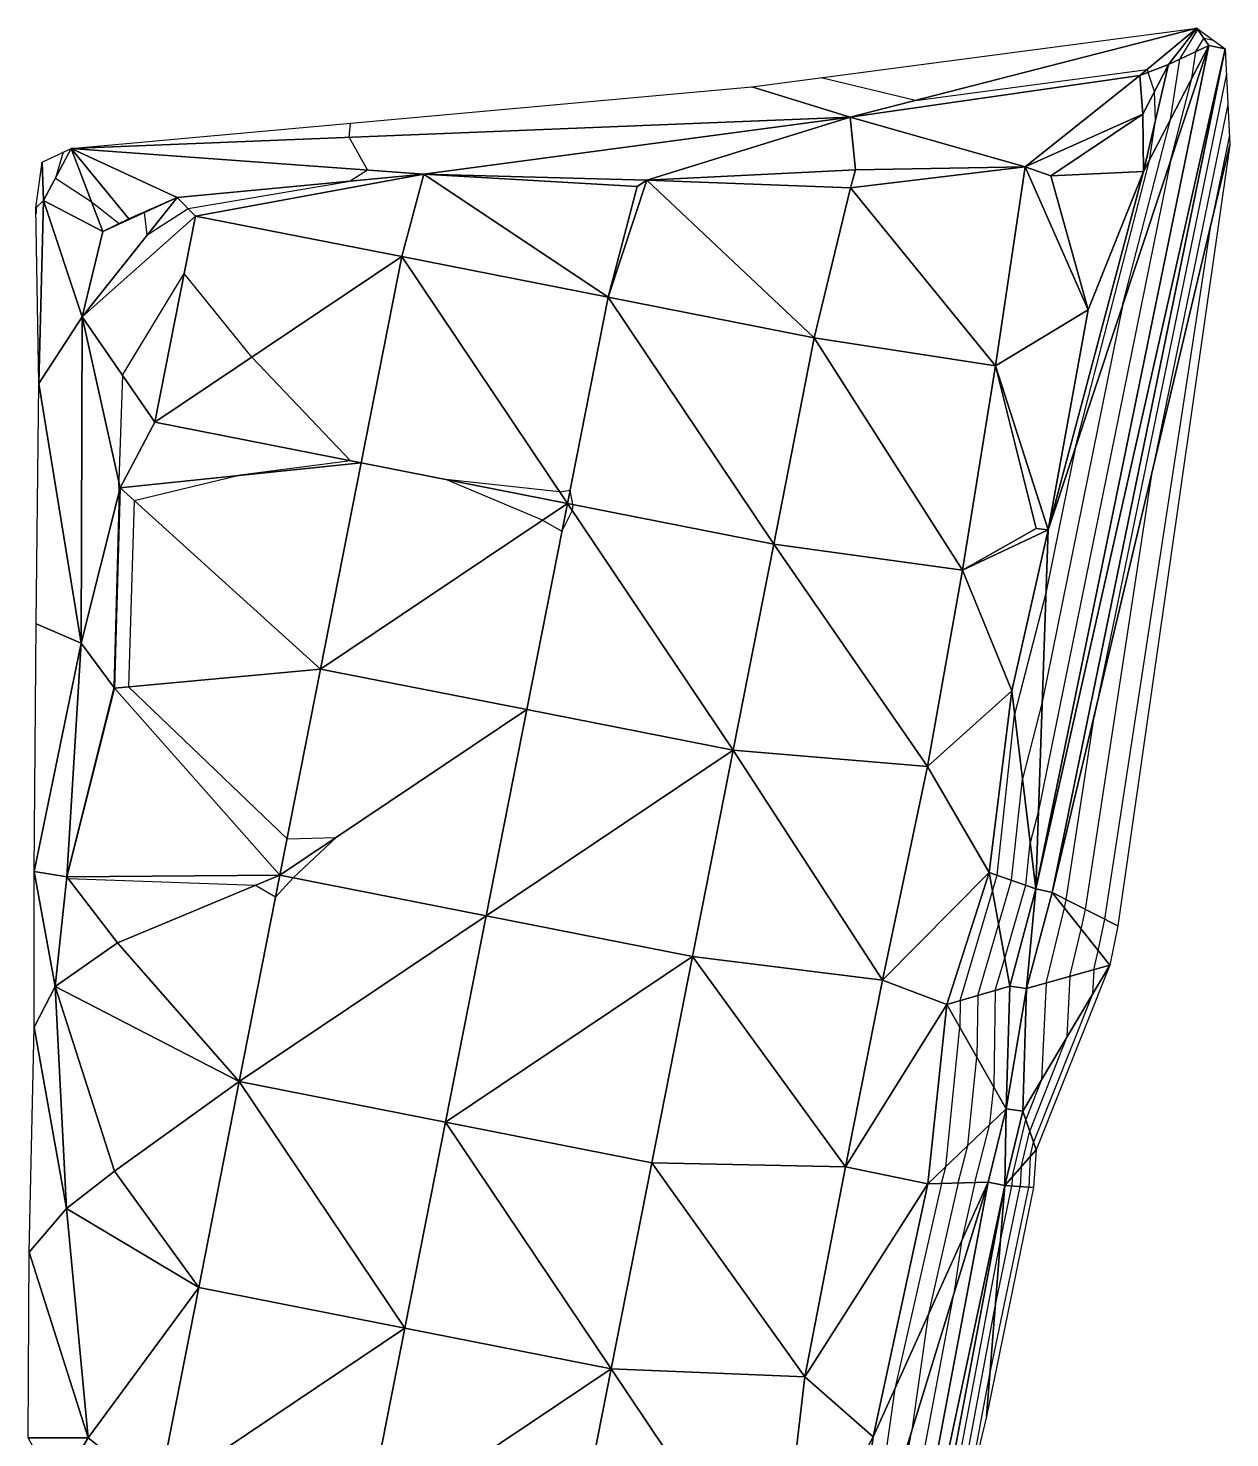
# Model space of a CAD drawing. Extents: x 452550 to 453808, y 451368 to 453069.
# Drawn here: x 453751.1 to 453808.3, y 452205.6 to 452272.6 of the extents above; entities that cross this region are included whole.
import ezdxf

# ---------------------------------------------------------------- set-up
doc = ezdxf.new("R2010")
doc.units = 0
doc.header["$LTSCALE"] = 0.35
doc.header["$MEASUREMENT"] = 0
doc.linetypes.add('DASHED', pattern=[5442.857143, 3628.571429, -1814.285714])
doc.layers.add('Default', color=42, linetype='Continuous', lineweight=25)
doc.layers.add('FPS_Contours-Minor', color=40, linetype='DASHED', lineweight=25)

msp = doc.modelspace()

# ---------------------------------------------------------------- linework, layer by layer
at = {"layer": 'Default', "color": 8, "linetype": 'Continuous', "lineweight": 25}
for points in [[(453806.717, 452272.636, 13.584), (453790.227, 452268.398, 14.097), (453785.54, 452269.84, 14.077)], [(453806.717, 452272.636, 13.584), (453804.008, 452270.387, 14.06), (453790.227, 452268.398, 14.097)], [(453806.717, 452272.636, 13.584), (453805.37, 452270.901, 13.849), (453804.008, 452270.387, 14.06)], [(453805.37, 452270.901, 13.849), (453806.717, 452272.636, 13.584), (453807.286, 452271.813, 12.596)], [(453806.717, 452272.636, 13.584), (453808.07, 452271.653, 12.596), (453807.286, 452271.813, 12.596)], [(453799.059, 452231.691, 12.644), (453799.638, 452248.759, 14.289), (453807.286, 452271.813, 12.596)], [(453808.07, 452271.653, 12.596), (453799.059, 452231.691, 12.644), (453807.286, 452271.813, 12.596)], [(453808.07, 452271.653, 12.596), (453799.839, 452231.508, 12.644), (453799.059, 452231.691, 12.644)], [(453799.638, 452248.759, 14.289), (453804.186, 452265.81, 14.137), (453807.286, 452271.813, 12.596)], [(453808.07, 452271.653, 12.596), (453808.285, 452267.079, 14.159), (453799.839, 452231.508, 12.644)], [(453804.186, 452265.81, 14.137), (453805.37, 452270.901, 13.849), (453807.286, 452271.813, 12.596)], [(453790.227, 452268.398, 14.097), (453804.008, 452270.387, 14.06), (453798.555, 452266.041, 14.212)], [(453804.008, 452270.387, 14.06), (453804.14, 452268.551, 14.128), (453798.555, 452266.041, 14.212)], [(453804.008, 452270.387, 14.06), (453805.37, 452270.901, 13.849), (453804.14, 452268.551, 14.128)], [(453804.186, 452265.81, 14.137), (453804.14, 452268.551, 14.128), (453805.37, 452270.901, 13.849)], [(453785.54, 452269.84, 14.077), (453790.227, 452268.398, 14.097), (453753.16, 452266.907, 13.946)], [(453790.227, 452268.398, 14.097), (453769.939, 452265.686, 14.01), (453753.16, 452266.907, 13.946)], [(453790.227, 452268.398, 14.097), (453780.554, 452265.411, 14.019), (453769.939, 452265.686, 14.01)], [(453790.227, 452268.398, 14.097), (453790.483, 452265.899, 14.074), (453780.554, 452265.411, 14.019)], [(453790.227, 452268.398, 14.097), (453798.555, 452266.041, 14.212), (453790.483, 452265.899, 14.074)], [(453804.14, 452268.551, 14.128), (453799.767, 452265.604, 14.176), (453798.555, 452266.041, 14.212)], [(453804.186, 452265.81, 14.137), (453799.767, 452265.604, 14.176), (453804.14, 452268.551, 14.128)], [(453808.285, 452267.079, 14.159), (453802.952, 452229.927, 14.331), (453799.839, 452231.508, 12.644)], [(453751.849, 452264.435, 14.041), (453751.782, 452266.253, 14.146), (453753.16, 452266.907, 13.946)], [(453751.849, 452264.435, 14.041), (453753.16, 452266.907, 13.946), (453754.668, 452262.957, 14.03)], [(453755.906, 452263.569, 13.982), (453753.16, 452266.907, 13.946), (453758.203, 452264.573, 13.976)], [(453753.16, 452266.907, 13.946), (453769.939, 452265.686, 14.01), (453758.203, 452264.573, 13.976)], [(453753.16, 452266.907, 13.946), (453755.906, 452263.569, 13.982), (453754.668, 452262.957, 14.03)], [(453751.782, 452266.253, 14.146), (453751.849, 452264.435, 14.041), (453751.489, 452264.081, 14.506)], [(453769.939, 452265.686, 14.01), (453759.084, 452263.698, 14.016), (453758.203, 452264.573, 13.976)], [(453768.895, 452261.765, 14.065), (453759.084, 452263.698, 14.016), (453769.939, 452265.686, 14.01)], [(453778.707, 452259.833, 14.047), (453768.895, 452261.765, 14.065), (453769.939, 452265.686, 14.01)], [(453780.092, 452265.11, 14.066), (453778.707, 452259.833, 14.047), (453769.939, 452265.686, 14.01)], [(453780.554, 452265.411, 14.019), (453780.092, 452265.11, 14.066), (453769.939, 452265.686, 14.01)], [(453790.483, 452265.899, 14.074), (453790.233, 452265.042, 14.126), (453780.554, 452265.411, 14.019)], [(453797.139, 452256.572, 14.15), (453790.233, 452265.042, 14.126), (453798.555, 452266.041, 14.212)], [(453798.555, 452266.041, 14.212), (453790.233, 452265.042, 14.126), (453790.483, 452265.899, 14.074)], [(453801.54, 452259.236, 14.278), (453797.139, 452256.572, 14.15), (453798.555, 452266.041, 14.212)], [(453799.767, 452265.604, 14.176), (453801.54, 452259.236, 14.278), (453798.555, 452266.041, 14.212)], [(453799.638, 452248.759, 14.289), (453801.54, 452259.236, 14.278), (453804.186, 452265.81, 14.137)], [(453801.54, 452259.236, 14.278), (453799.767, 452265.604, 14.176), (453804.186, 452265.81, 14.137)], [(453778.707, 452259.833, 14.047), (453780.092, 452265.11, 14.066), (453780.554, 452265.411, 14.019)], [(453788.518, 452257.9, 14.074), (453778.707, 452259.833, 14.047), (453780.554, 452265.411, 14.019)], [(453790.233, 452265.042, 14.126), (453788.518, 452257.9, 14.074), (453780.554, 452265.411, 14.019)], [(453797.139, 452256.572, 14.15), (453788.518, 452257.9, 14.074), (453790.233, 452265.042, 14.126)], [(453751.63, 452255.729, 14.307), (453751.489, 452264.081, 14.506), (453751.849, 452264.435, 14.041)], [(453753.685, 452258.909, 14.052), (453751.63, 452255.729, 14.307), (453751.849, 452264.435, 14.041)], [(453751.849, 452264.435, 14.041), (453754.668, 452262.957, 14.03), (453753.685, 452258.909, 14.052)], [(453758.203, 452264.573, 13.976), (453759.084, 452263.698, 14.016), (453753.685, 452258.909, 14.052)], [(453758.203, 452264.573, 13.976), (453753.685, 452258.909, 14.052), (453754.668, 452262.957, 14.03)], [(453755.906, 452263.569, 13.982), (453758.203, 452264.573, 13.976), (453754.668, 452262.957, 14.03)], [(453759.084, 452263.698, 14.016), (453757.151, 452253.886, 13.958), (453753.685, 452258.909, 14.052)], [(453759.084, 452263.698, 14.016), (453768.895, 452261.765, 14.065), (453757.151, 452253.886, 13.958)], [(453768.895, 452261.765, 14.065), (453766.963, 452251.954, 14.002), (453757.151, 452253.886, 13.958)], [(453768.895, 452261.765, 14.065), (453776.774, 452250.021, 13.997), (453766.963, 452251.954, 14.002)], [(453778.707, 452259.833, 14.047), (453776.774, 452250.021, 13.997), (453768.895, 452261.765, 14.065)], [(453778.707, 452259.833, 14.047), (453786.586, 452248.089, 14.122), (453776.774, 452250.021, 13.997)], [(453788.518, 452257.9, 14.074), (453786.586, 452248.089, 14.122), (453778.707, 452259.833, 14.047)], [(453751.63, 452255.729, 14.307), (453753.685, 452258.909, 14.052), (453753.637, 452243.373, 14.085)], [(453753.685, 452258.909, 14.052), (453755.499, 452250.77, 13.998), (453753.637, 452243.373, 14.085)], [(453753.685, 452258.909, 14.052), (453757.151, 452253.886, 13.958), (453755.499, 452250.77, 13.998)], [(453799.638, 452248.759, 14.289), (453797.139, 452256.572, 14.15), (453801.54, 452259.236, 14.278)], [(453786.586, 452248.089, 14.122), (453788.518, 452257.9, 14.074), (453795.563, 452246.848, 14.155)], [(453795.563, 452246.848, 14.155), (453788.518, 452257.9, 14.074), (453797.139, 452256.572, 14.15)], [(453795.563, 452246.848, 14.155), (453797.139, 452256.572, 14.15), (453799.068, 452248.827, 14.25)], [(453797.139, 452256.572, 14.15), (453799.638, 452248.759, 14.289), (453799.068, 452248.827, 14.25)], [(453753.637, 452243.373, 14.085), (453751.497, 452244.288, 14.244), (453751.63, 452255.729, 14.307)], [(453757.151, 452253.886, 13.958), (453766.963, 452251.954, 14.002), (453755.499, 452250.77, 13.998)], [(453766.963, 452251.954, 14.002), (453765.03, 452242.142, 14.029), (453755.499, 452250.77, 13.998)], [(453766.963, 452251.954, 14.002), (453776.774, 452250.021, 13.997), (453765.03, 452242.142, 14.029)], [(453755.499, 452250.77, 13.998), (453755.228, 452241.227, 13.998), (453753.637, 452243.373, 14.085)], [(453765.03, 452242.142, 14.029), (453755.228, 452241.227, 13.998), (453755.499, 452250.77, 13.998)], [(453776.774, 452250.021, 13.997), (453774.841, 452240.21, 14.021), (453765.03, 452242.142, 14.029)], [(453776.774, 452250.021, 13.997), (453784.653, 452238.277, 14.11), (453774.841, 452240.21, 14.021)], [(453786.586, 452248.089, 14.122), (453784.653, 452238.277, 14.11), (453776.774, 452250.021, 13.997)], [(453799.638, 452248.759, 14.289), (453795.563, 452246.848, 14.155), (453799.068, 452248.827, 14.25)], [(453797.909, 452241.098, 14.183), (453795.563, 452246.848, 14.155), (453799.638, 452248.759, 14.289)], [(453799.059, 452231.691, 12.644), (453797.909, 452241.098, 14.183), (453799.638, 452248.759, 14.289)], [(453784.653, 452238.277, 14.11), (453786.586, 452248.089, 14.122), (453793.898, 452237.511, 14.225)], [(453793.898, 452237.511, 14.225), (453786.586, 452248.089, 14.122), (453795.563, 452246.848, 14.155)], [(453793.898, 452237.511, 14.225), (453795.563, 452246.848, 14.155), (453797.909, 452241.098, 14.183)], [(453751.399, 452232.508, 14.3), (453751.497, 452244.288, 14.244), (453753.637, 452243.373, 14.085)], [(453751.399, 452232.508, 14.3), (453753.637, 452243.373, 14.085), (453752.959, 452232.256, 13.999)], [(453753.637, 452243.373, 14.085), (453755.228, 452241.227, 13.998), (453752.959, 452232.256, 13.999)], [(453765.03, 452242.142, 14.029), (453763.097, 452232.331, 13.994), (453755.228, 452241.227, 13.998)], [(453765.03, 452242.142, 14.029), (453774.841, 452240.21, 14.021), (453763.097, 452232.331, 13.994)], [(453755.228, 452241.227, 13.998), (453763.097, 452232.331, 13.994), (453752.959, 452232.256, 13.999)], [(453796.832, 452232.464, 14.278), (453793.898, 452237.511, 14.225), (453797.909, 452241.098, 14.183)], [(453796.832, 452232.464, 14.278), (453797.909, 452241.098, 14.183), (453799.059, 452231.691, 12.644)], [(453774.841, 452240.21, 14.021), (453772.909, 452230.398, 14.09), (453763.097, 452232.331, 13.994)], [(453774.841, 452240.21, 14.021), (453784.653, 452238.277, 14.11), (453772.909, 452230.398, 14.09)], [(453784.653, 452238.277, 14.11), (453782.72, 452228.466, 14.147), (453772.909, 452230.398, 14.09)], [(453782.72, 452228.466, 14.147), (453784.653, 452238.277, 14.11), (453791.756, 452227.341, 14.216)], [(453791.756, 452227.341, 14.216), (453784.653, 452238.277, 14.11), (453793.898, 452237.511, 14.225)], [(453791.756, 452227.341, 14.216), (453793.898, 452237.511, 14.225), (453796.832, 452232.464, 14.278)], [(453751.398, 452225.096, 14.298), (453751.399, 452232.508, 14.3), (453752.402, 452227.044, 14.13)], [(453751.399, 452232.508, 14.3), (453752.959, 452232.256, 13.999), (453752.402, 452227.044, 14.13)], [(453752.959, 452232.256, 13.999), (453755.364, 452229.107, 14.035), (453752.402, 452227.044, 14.13)], [(453763.097, 452232.331, 13.994), (453755.364, 452229.107, 14.035), (453752.959, 452232.256, 13.999)], [(453763.097, 452232.331, 13.994), (453761.165, 452222.519, 14.052), (453755.364, 452229.107, 14.035)], [(453763.097, 452232.331, 13.994), (453772.909, 452230.398, 14.09), (453761.165, 452222.519, 14.052)], [(453794.82, 452226.183, 14.384), (453791.756, 452227.341, 14.216), (453796.832, 452232.464, 14.278)], [(453794.82, 452226.183, 14.384), (453796.832, 452232.464, 14.278), (453797.821, 452227.052, 12.586)], [(453797.821, 452227.052, 12.586), (453796.832, 452232.464, 14.278), (453799.059, 452231.691, 12.644)], [(453798.618, 452226.935, 12.586), (453797.821, 452227.052, 12.586), (453799.059, 452231.691, 12.644)], [(453799.839, 452231.508, 12.644), (453798.618, 452226.935, 12.586), (453799.059, 452231.691, 12.644)], [(453799.839, 452231.508, 12.644), (453802.573, 452228.048, 14.338), (453798.618, 452226.935, 12.586)], [(453802.952, 452229.927, 14.331), (453802.573, 452228.048, 14.338), (453799.839, 452231.508, 12.644)], [(453772.909, 452230.398, 14.09), (453770.976, 452220.587, 14.054), (453761.165, 452222.519, 14.052)], [(453772.909, 452230.398, 14.09), (453782.72, 452228.466, 14.147), (453770.976, 452220.587, 14.054)], [(453755.364, 452229.107, 14.035), (453761.165, 452222.519, 14.052), (453752.402, 452227.044, 14.13)], [(453782.72, 452228.466, 14.147), (453780.788, 452218.654, 14.119), (453770.976, 452220.587, 14.054)], [(453780.788, 452218.654, 14.119), (453782.72, 452228.466, 14.147), (453790.002, 452218.45, 14.325)], [(453790.002, 452218.45, 14.325), (453782.72, 452228.466, 14.147), (453791.756, 452227.341, 14.216)], [(453798.618, 452226.935, 12.586), (453802.573, 452228.048, 14.338), (453798.441, 452221.112, 12.635)], [(453802.573, 452228.048, 14.338), (453799.077, 452219.26, 14.335), (453798.441, 452221.112, 12.635)], [(453751.398, 452225.096, 14.298), (453752.402, 452227.044, 14.13), (453752.949, 452216.475, 14.055)], [(453752.402, 452227.044, 14.13), (453755.228, 452218.253, 14.114), (453752.949, 452216.475, 14.055)], [(453752.402, 452227.044, 14.13), (453761.165, 452222.519, 14.052), (453755.228, 452218.253, 14.114)], [(453790.002, 452218.45, 14.325), (453791.756, 452227.341, 14.216), (453794.82, 452226.183, 14.384)], [(453797.644, 452221.22, 12.635), (453794.82, 452226.183, 14.384), (453797.821, 452227.052, 12.586)], [(453798.618, 452226.935, 12.586), (453797.644, 452221.22, 12.635), (453797.821, 452227.052, 12.586)], [(453798.618, 452226.935, 12.586), (453798.441, 452221.112, 12.635), (453797.644, 452221.22, 12.635)], [(453793.926, 452217.65, 14.403), (453790.002, 452218.45, 14.325), (453794.82, 452226.183, 14.384)], [(453793.926, 452217.65, 14.403), (453794.82, 452226.183, 14.384), (453797.644, 452221.22, 12.635)], [(453751.175, 452214.398, 14.261), (453751.398, 452225.096, 14.298), (453752.949, 452216.475, 14.055)], [(453761.165, 452222.519, 14.052), (453759.232, 452212.708, 14.017), (453755.228, 452218.253, 14.114)], [(453761.165, 452222.519, 14.052), (453769.044, 452210.775, 14.045), (453759.232, 452212.708, 14.017)], [(453770.976, 452220.587, 14.054), (453769.044, 452210.775, 14.045), (453761.165, 452222.519, 14.052)], [(453796.797, 452217.729, 12.596), (453793.926, 452217.65, 14.403), (453797.644, 452221.22, 12.635)], [(453797.579, 452217.561, 12.596), (453796.797, 452217.729, 12.596), (453797.644, 452221.22, 12.635)], [(453797.644, 452221.22, 12.635), (453798.441, 452221.112, 12.635), (453797.579, 452217.561, 12.596)], [(453798.441, 452221.112, 12.635), (453799.077, 452219.26, 14.335), (453797.579, 452217.561, 12.596)], [(453770.976, 452220.587, 14.054), (453778.855, 452208.843, 14.127), (453769.044, 452210.775, 14.045)], [(453780.788, 452218.654, 14.119), (453778.855, 452208.843, 14.127), (453770.976, 452220.587, 14.054)], [(453799.077, 452219.26, 14.335), (453798.953, 452217.474, 14.283), (453797.579, 452217.561, 12.596)], [(453755.228, 452218.253, 14.114), (453759.232, 452212.708, 14.017), (453752.949, 452216.475, 14.055)], [(453778.855, 452208.843, 14.127), (453780.788, 452218.654, 14.119), (453788.069, 452208.459, 14.243)], [(453788.069, 452208.459, 14.243), (453780.788, 452218.654, 14.119), (453790.002, 452218.45, 14.325)], [(453788.069, 452208.459, 14.243), (453790.002, 452218.45, 14.325), (453793.926, 452217.65, 14.403)], [(453791.319, 452205.616, 14.324), (453788.069, 452208.459, 14.243), (453793.926, 452217.65, 14.403)], [(453789.962, 452195.473, 14.285), (453791.319, 452205.616, 14.324), (453796.797, 452217.729, 12.596)], [(453790.34, 452183.522, 12.569), (453789.962, 452195.473, 14.285), (453796.797, 452217.729, 12.596)], [(453797.579, 452217.561, 12.596), (453790.34, 452183.522, 12.569), (453796.797, 452217.729, 12.596)], [(453797.579, 452217.561, 12.596), (453791.125, 452183.366, 12.569), (453790.34, 452183.522, 12.569)], [(453797.579, 452217.561, 12.596), (453796.703, 452206.577, 14.3), (453791.125, 452183.366, 12.569)], [(453791.319, 452205.616, 14.324), (453793.926, 452217.65, 14.403), (453796.797, 452217.729, 12.596)], [(453798.953, 452217.474, 14.283), (453796.703, 452206.577, 14.3), (453797.579, 452217.561, 12.596)], [(453751.175, 452214.398, 14.261), (453752.949, 452216.475, 14.055), (453753.978, 452205.563, 14.106)], [(453752.949, 452216.475, 14.055), (453759.232, 452212.708, 14.017), (453753.978, 452205.563, 14.106)], [(453751.122, 452205.562, 14.05), (453751.175, 452214.398, 14.261), (453753.978, 452205.563, 14.106)], [(453759.232, 452212.708, 14.017), (453757.3, 452202.896, 14.06), (453753.978, 452205.563, 14.106)], [(453759.232, 452212.708, 14.017), (453769.044, 452210.775, 14.045), (453757.3, 452202.896, 14.06)], [(453769.044, 452210.775, 14.045), (453767.111, 452200.964, 14.077), (453757.3, 452202.896, 14.06)], [(453769.044, 452210.775, 14.045), (453778.855, 452208.843, 14.127), (453767.111, 452200.964, 14.077)], [(453778.855, 452208.843, 14.127), (453776.923, 452199.031, 14.108), (453767.111, 452200.964, 14.077)], [(453778.855, 452208.843, 14.127), (453786.734, 452197.099, 14.217), (453776.923, 452199.031, 14.108)], [(453786.734, 452197.099, 14.217), (453778.855, 452208.843, 14.127), (453788.069, 452208.459, 14.243)], [(453786.734, 452197.099, 14.217), (453788.069, 452208.459, 14.243), (453791.319, 452205.616, 14.324)], [(453751.122, 452205.562, 14.05), (453753.978, 452205.563, 14.106), (453752.491, 452203.082, 14.21)], [(453753.978, 452205.563, 14.106), (453757.3, 452202.896, 14.06), (453752.491, 452203.082, 14.21)], [(453789.962, 452195.473, 14.285), (453786.734, 452197.099, 14.217), (453791.319, 452205.616, 14.324)]]:
    msp.add_3dface(points, dxfattribs=at)
at = {"layer": 'FPS_Contours-Minor', "color": 12, "linetype": 'Continuous', "lineweight": 25}
for p, q in [((453805.904, 452271.155, 13.5), (453806.765, 452272.566, 13.5)), ((453806.832, 452272.552, 13.5), (453806.765, 452272.566, 13.5)), ((453806.668, 452271.519, 13), (453807.053, 452272.15, 13)), ((453807.517, 452272.055, 13), (453807.053, 452272.15, 13)), ((453805.467, 452268.292, 13.5), (453805.904, 452271.155, 13.5)), ((453806.473, 452270.239, 13), (453806.668, 452271.519, 13)), ((453793.336, 452269.197, 14), (453804.349, 452270.67, 14)), ((453808.126, 452270.47, 13), (453801.825, 452239.872, 13)), ((453804.349, 452270.67, 14), (453804.396, 452270.534, 14)), ((453804.706, 452269.631, 14), (453804.396, 452270.534, 14)), ((453793.336, 452269.197, 14), (453788.846, 452270.276, 14)), ((453805.46, 452266.31, 13), (453806.473, 452270.239, 13)), ((453808.194, 452269.007, 13.5), (453804.611, 452251.607, 13.5)), ((453804.75, 452268.237, 14), (453804.706, 452269.631, 14)), ((453766.384, 452267.439, 14), (453766.457, 452268.111, 14)), ((453803.202, 452259.503, 13.5), (453805.467, 452268.292, 13.5)), ((453804.462, 452266.344, 14), (453804.75, 452268.237, 14)), ((453766.384, 452267.439, 14), (453767.27, 452265.88, 14)), ((453808.263, 452267.544, 14), (453807.398, 452263.343, 14)), ((453752.79, 452266.732, 14), (453752.414, 452265.5, 14)), ((453805.46, 452266.31, 13), (453799.185, 452235.388, 13)), ((453800.944, 452252.696, 14), (453804.462, 452266.344, 14)), ((453767.27, 452265.88, 14), (453766.441, 452265.354, 14)), ((453752.414, 452265.5, 14), (453754.121, 452264.388, 14)), ((453758.727, 452264.052, 14), (453766.441, 452265.354, 14)), ((453754.121, 452264.388, 14), (453755.443, 452263.34, 14)), ((453751.494, 452264.086, 14.5), (453751.493, 452263.812, 14.5)), ((453751.494, 452264.086, 14.5), (453751.494, 452264.12, 14.5)), ((453756.649, 452263.862, 14), (453755.443, 452263.34, 14)), ((453756.788, 452262.799, 14), (453756.649, 452263.862, 14)), ((453756.788, 452262.799, 14), (453758.727, 452264.052, 14)), ((453802.341, 452230.237, 14), (453807.398, 452263.343, 14)), ((453755.61, 452256.12, 14), (453758.544, 452260.956, 14)), ((453761.765, 452256.982, 14), (453758.544, 452260.956, 14)), ((453803.202, 452259.503, 13.5), (453799.36, 452240.574, 13.5)), ((453761.765, 452256.982, 14), (453766.461, 452252.053, 14)), ((453755.61, 452256.12, 14), (453755.427, 452251.092, 14)), ((453800.944, 452252.696, 14), (453799.536, 452245.76, 14)), ((453766.461, 452252.053, 14), (453761.101, 452251.348, 14)), ((453801.418, 452230.706, 13.5), (453804.611, 452251.607, 13.5)), ((453755.453, 452250.587, 14), (453755.427, 452251.092, 14)), ((453756.165, 452250.168, 14), (453761.101, 452251.348, 14)), ((453776.398, 452250.581, 14), (453770.99, 452251.161, 14)), ((453775.583, 452249.222, 14), (453770.99, 452251.161, 14)), ((453755.453, 452250.587, 14), (453755.189, 452241.279, 14)), ((453776.398, 452250.581, 14), (453776.898, 452250.65, 14)), ((453777.029, 452249.971, 14), (453776.898, 452250.65, 14)), ((453756.165, 452250.168, 14), (453755.897, 452241.29, 14)), ((453777, 452249.685, 14), (453776.515, 452248.704, 14)), ((453777.029, 452249.971, 14), (453777, 452249.685, 14)), ((453775.583, 452249.222, 14), (453776.515, 452248.704, 14)), ((453799.536, 452245.76, 14), (453798.046, 452239.979, 14)), ((453755.189, 452241.279, 14), (453752.968, 452232.392, 14)), ((453763.439, 452234.067, 14), (453755.897, 452241.29, 14)), ((453799.36, 452240.574, 13.5), (453798.42, 452236.924, 13.5)), ((453797.211, 452232.333, 14), (453798.046, 452239.979, 14)), ((453800.496, 452231.174, 13), (453801.825, 452239.872, 13)), ((453797.892, 452232.096, 13.5), (453798.42, 452236.924, 13.5)), ((453799.185, 452235.388, 13), (453798.793, 452233.869, 13)), ((453763.439, 452234.067, 14), (453765.776, 452234.128, 14)), ((453763.726, 452232.207, 14), (453765.776, 452234.128, 14)), ((453798.574, 452231.86, 13), (453798.793, 452233.869, 13)), ((453752.954, 452232.257, 14), (453752.968, 452232.392, 14)), ((453752.954, 452232.257, 14), (453752.955, 452232.214, 14)), ((453752.955, 452232.214, 14), (453753.03, 452232.163, 14)), ((453761.929, 452231.844, 14), (453753.03, 452232.163, 14)), ((453763.726, 452232.207, 14), (453762.89, 452231.28, 14)), ((453796.994, 452231.576, 14), (453797.211, 452232.333, 14)), ((453797.287, 452229.977, 13.5), (453797.892, 452232.096, 13.5)), ((453762.89, 452231.28, 14), (453761.929, 452231.844, 14)), ((453795.46, 452226.369, 14), (453796.994, 452231.576, 14)), ((453797.579, 452228.378, 13), (453798.574, 452231.86, 13)), ((453799.553, 452227.198, 13), (453800.414, 452230.78, 13)), ((453800.414, 452230.78, 13), (453800.496, 452231.174, 13)), ((453801.22, 452229.759, 13.5), (453801.418, 452230.706, 13.5)), ((453802.027, 452228.739, 14), (453802.341, 452230.237, 14)), ((453796.295, 452226.61, 13.5), (453797.287, 452229.977, 13.5)), ((453800.681, 452227.516, 13.5), (453801.22, 452229.759, 13.5)), ((453801.81, 452227.833, 14), (453802.027, 452228.739, 14)), ((453797.129, 452226.852, 13), (453797.579, 452228.378, 13)), ((453800.681, 452227.516, 13.5), (453800.54, 452224.636, 13.5)), ((453801.81, 452227.833, 14), (453801.753, 452226.672, 14)), ((453797.129, 452226.852, 13), (453797.054, 452222.257, 13)), ((453799.553, 452227.198, 13), (453799.328, 452222.6, 13)), ((453795.46, 452226.369, 14), (453795.439, 452225.095, 14)), ((453796.295, 452226.61, 13.5), (453796.247, 452223.676, 13.5)), ((453801.753, 452226.672, 14), (453798.952, 452219.625, 14)), ((453794.773, 452218.464, 14), (453795.439, 452225.095, 14)), ((453800.54, 452224.636, 13.5), (453798.765, 452220.17, 13.5)), ((453795.825, 452219.473, 13.5), (453796.247, 452223.676, 13.5)), ((453796.876, 452220.483, 13), (453797.054, 452222.257, 13)), ((453799.328, 452222.6, 13), (453798.578, 452220.714, 13)), ((453797.927, 452217.956, 13), (453798.578, 452220.714, 13)), ((453796.155, 452217.712, 13), (453796.876, 452220.483, 13)), ((453798.358, 452218.444, 13.5), (453798.765, 452220.17, 13.5)), ((453795.361, 452217.69, 13.5), (453795.825, 452219.473, 13.5)), ((453798.789, 452218.933, 14), (453798.952, 452219.625, 14)), ((453798.789, 452218.933, 14), (453798.723, 452217.489, 14)), ((453794.566, 452217.668, 14), (453794.773, 452218.464, 14)), ((453798.358, 452218.444, 13.5), (453798.315, 452217.514, 13.5)), ((453794.566, 452217.668, 14), (453792.345, 452207.886, 14)), ((453795.361, 452217.69, 13.5), (453793.931, 452211.391, 13.5)), ((453796.155, 452217.712, 13), (453795.516, 452214.897, 13)), ((453796.857, 452208.51, 14), (453798.723, 452217.489, 14)), ((453797.114, 452211.733, 13.5), (453798.315, 452217.514, 13.5)), ((453797.371, 452214.957, 13), (453797.908, 452217.54, 13)), ((453797.927, 452217.956, 13), (453797.908, 452217.54, 13)), ((453792.513, 452189.142, 13), (453797.371, 452214.957, 13)), ((453795.516, 452214.897, 13), (453795.162, 452212.406, 13)), ((453790.245, 452186.522, 13), (453795.162, 452212.406, 13)), ((453793.931, 452211.391, 13.5), (453793.139, 452205.818, 13.5)), ((453794.124, 452195.848, 13.5), (453797.114, 452211.733, 13.5)), ((453795.736, 452202.553, 14), (453796.857, 452208.51, 14)), ((453792.345, 452207.886, 14), (453791.115, 452199.229, 14)), ((453790.135, 452190.005, 13.5), (453793.139, 452205.818, 13.5))]:
    msp.add_line(p, q, dxfattribs=at)

doc.saveas('drawing.dxf')
